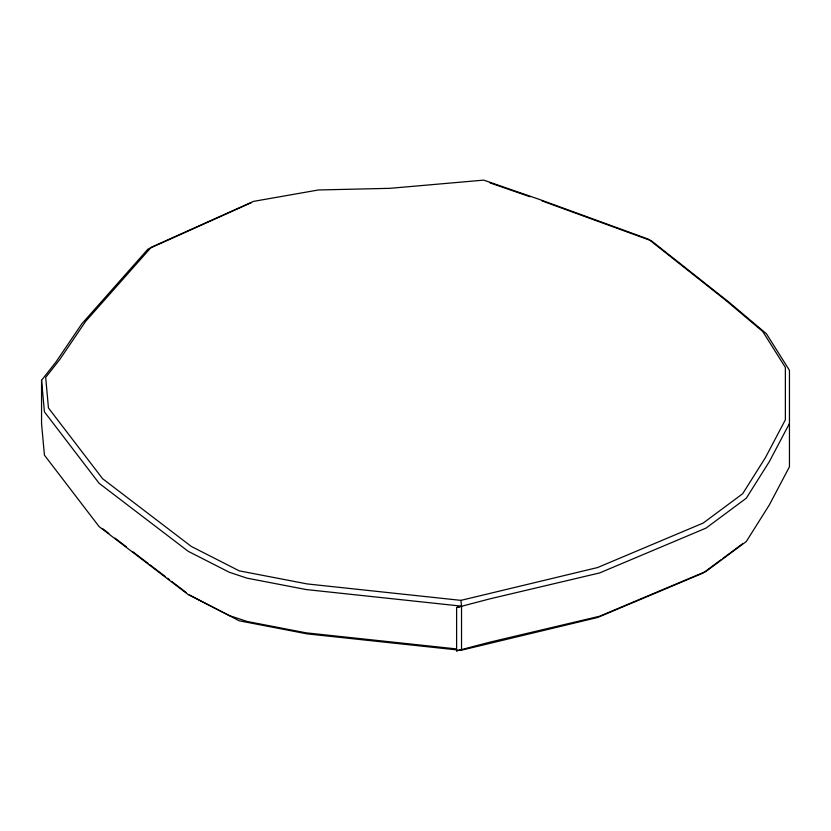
<?xml version="1.0" encoding="UTF-8"?>
<svg xmlns="http://www.w3.org/2000/svg" width="831" height="831" viewBox="0 0 831 831"><rect width="100%" height="100%" fill="white"/><g stroke="black" fill="none" stroke-linecap="round" stroke-linejoin="round"><path stroke-width="1.25" d="M789.45 423.478L769.319 461.672L746.3 498.205L706.028 528.101L599.598 572.943L490.02 598.819L456.614 607.575L456.614 650.87L490.02 642.124L599.598 616.238L706.028 571.396L746.3 541.511L769.319 504.968L789.45 466.773L789.45 370.325L766.442 333.792L729.047 302.235L651.379 240.793L542.072 200.936M460.925 600.366L597.593 567.542L703.161 523.063L742.685 493.718L765.444 457.59L785.368 419.79L785.368 367.416L762.785 331.548L725.712 300.271L648.544 239.214L539.932 199.606L483.694 180.13L389.999 188.325L318.387 189.977L253.445 201.393L151.2 247.306L85.551 321.462L59.687 359.615L45.674 377.409L48.458 407.959L102.618 478.729L191.265 546.414L239.235 570.845L307.21 583.933L460.925 600.366L461.527 606.152L461.527 649.458L460.925 650.33L597.593 617.495L703.161 573.026L720.841 559.897M456.385 648.907L306.192 632.848L247.067 621.463L229.325 615.574L188.253 594.653L99.076 526.563L44.427 455.149L41.55 423.592L41.55 380.297L55.937 362.025L81.822 323.83L147.98 249.092L251.533 202.587M722.928 558.349L742.685 543.682M456.614 607.575L461.527 606.152L306.192 589.553L247.067 578.168L229.325 572.268L188.253 551.348L99.076 483.258L44.427 411.844L41.55 380.297M456.614 650.87L461.527 649.458M457.081 649.915L307.21 633.887L239.235 620.809L189.198 594.799M490.03 182.903L529.97 196.739M102.618 528.682L108.809 533.409M114.99 538.135L126.322 546.788M132.513 551.514L147.97 563.314M150.037 564.893L165.494 576.693M167.55 578.272L169.617 579.841M171.674 581.42L186.102 592.441"/></g></svg>
